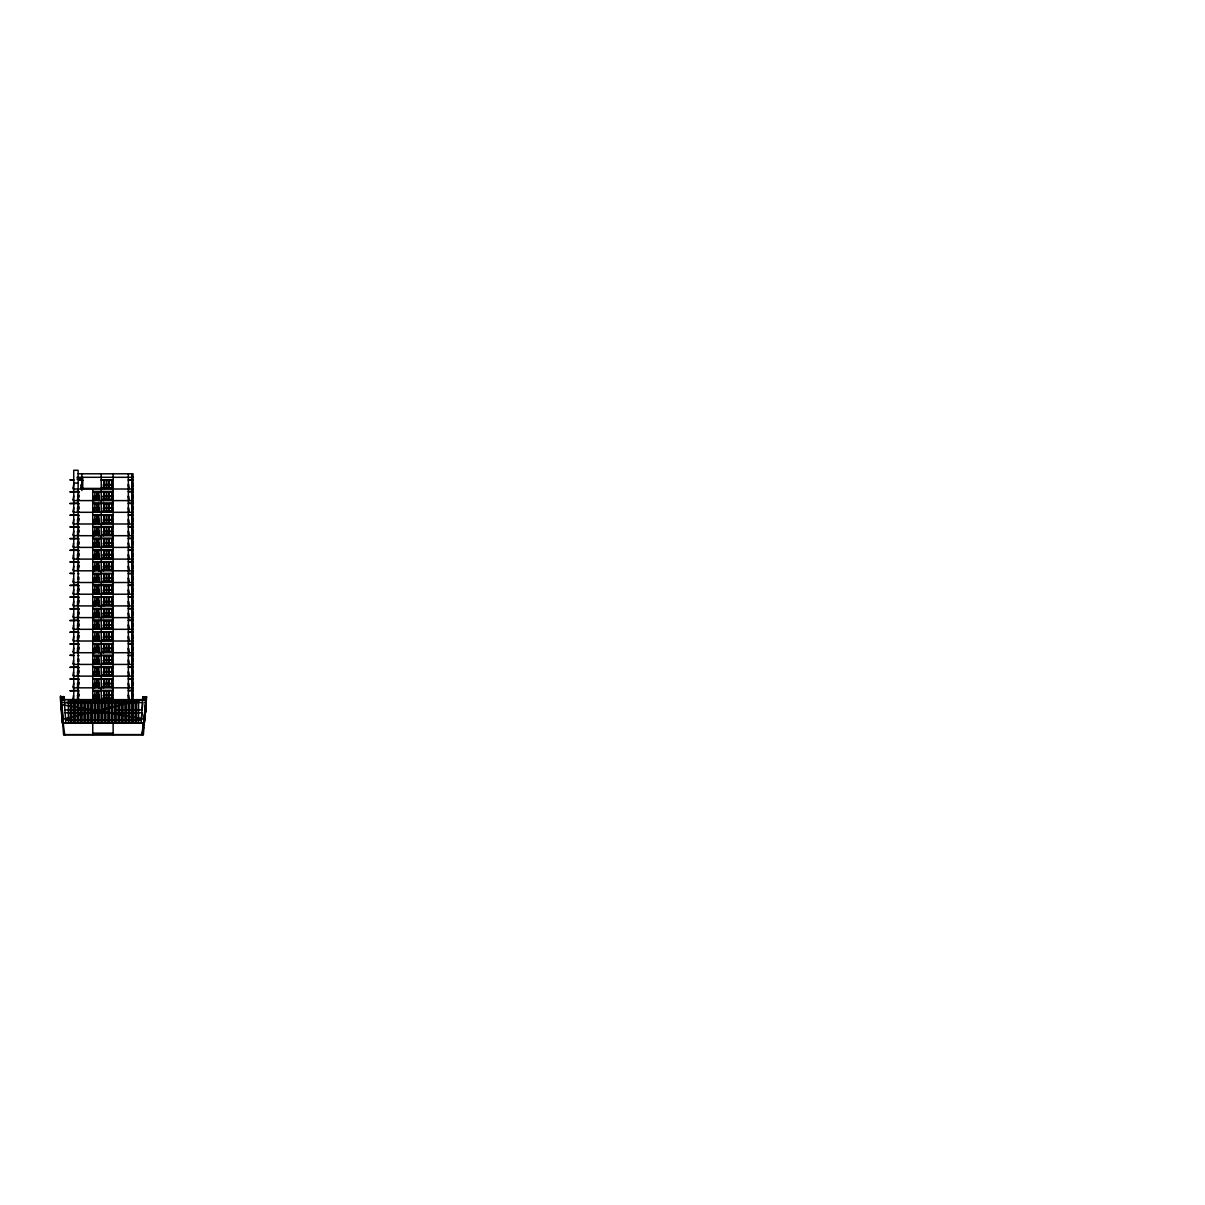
<?xml version="1.0" encoding="UTF-8"?>
<svg xmlns="http://www.w3.org/2000/svg" width="1205" height="1205" viewBox="0 0 1205 1205"><rect width="100%" height="100%" fill="white"/><g stroke="black" fill="none" stroke-linecap="round" stroke-linejoin="round"><path stroke-width="1.5" d="M146.151 699.668L144.766 719.566L146.151 699.668L61.35 699.623L61.35 696.716L64.031 696.716L65.853 723.075L62.299 723.105L60.25 696.897L64.031 696.716L64.031 699.668L66.049 699.623M61.952 696.716C63.112 700.647 58.789 699.608 64.031 699.533M63.172 723.075L61.35 696.746M64.257 702.575L135.246 702.44M65.055 712.818L141.949 712.788L141.347 720.123L65.627 720.033L141.347 720.033M64.829 709.911L103.494 709.881L86.926 709.775M142.175 709.911L142.732 702.53L64.257 702.53M142.868 696.701L141.136 723.075L144.314 723.075L146.603 696.746L142.868 696.746L146.377 696.746L144.133 724.988M60.566 695.827L63.594 734.719L142.28 734.628L146.377 696.746L143.832 723.03L62.69 723.075M145.052 699.623L145.052 696.716M145.368 712.938C147.959 710.589 143.561 697.966 146.347 699.668L144.826 719.189L61.756 704.654L63.052 719.189L146.227 698.689L143.38 734.719L63.594 734.628L64.709 734.553M143.38 734.719L142.28 734.553L143.184 722.94L144.314 723.075L143.199 723.03M142.28 734.553L143.154 723.437M143.184 723.03L144.314 723.075L138.439 722.94M145.172 712.923L145.428 709.911M143.967 721.223L144.615 714.023M145.142 708.013L146.151 696.716M144.57 719.551L144.977 709.881M61.741 711.01L61.801 711.793M96.822 710.89L146.227 698.719M62.946 720.123L62.268 720.153M63.172 723.075L64.709 734.628M78.129 473.791L133.017 473.791L133.017 699.533M76.969 477.3L133.017 477.3M77.045 478.957L81.835 478.957M77.436 479.349L81.835 479.349M73.731 479.831L69.83 479.831L73.731 480.223M101.235 479.831L113.134 479.831M128.348 479.831L133.017 479.831M79.138 480.223L82.708 480.223M101.235 480.223L113.134 480.223M128.348 480.223L133.017 480.223M81.835 480.418L82.708 480.418M73.731 483.1L78.129 483.1M132.143 483.732L133.017 483.732M73.731 484.32L73.144 488.025M103.705 484.32L103.178 489.004M112.02 484.32L112.547 489.004M81.247 484.515L81.247 488.025M103.705 484.515L112.02 484.515M128.348 484.515L128.935 489.004M103.178 484.907L112.547 484.907M132.143 484.907L133.017 484.907M132.143 486.082L133.017 486.082M73.445 487.633L73.144 489.004L133.017 489.004M81.533 487.633L81.247 489.004M103.178 487.633L112.547 487.633M103.178 488.025L112.02 488.025M81.835 488.221L82.708 488.221M81.247 488.417L102.109 488.417M103.178 488.417L112.02 488.417M78.129 491.429L69.83 491.821L79.003 491.821M92.755 491.429L113.134 491.429M128.348 491.429L133.017 491.429M92.755 491.821L113.134 491.821M128.348 491.821L133.017 491.821M78.129 492.017L79.003 492.017M95.044 492.017L98.449 492.017L98.449 499.819L95.044 499.819M78.129 495.33L79.003 495.33M132.143 495.33L133.017 495.33M73.731 495.918L73.144 499.623M78.129 495.918L77.542 500.602M128.348 496.114L128.935 500.602M77.542 496.505L79.003 496.505M94.261 496.505L99.232 496.505M103.178 496.505L112.547 496.505M132.143 496.505L133.017 496.505M78.129 497.665L79.003 497.665M132.143 497.665L133.017 497.665M73.445 499.232L73.144 500.602L133.017 500.602M94.261 499.232L99.232 499.232M103.178 499.232L112.547 499.232M77.542 499.623L77.933 496.114M94.261 499.623L98.961 499.623M103.178 499.623L112.02 499.623M78.129 499.819L79.003 499.819M77.542 500.015L79.003 500.015M94.261 500.015L99.232 500.015M103.178 500.015L112.02 500.015M78.129 503.133L69.83 503.524L79.003 503.524M92.755 503.133L113.134 503.133M128.348 503.133L133.017 503.133M92.755 503.524L113.134 503.524M128.348 503.524L133.017 503.524M78.129 503.72L79.003 503.72M95.044 503.72L98.449 503.72L98.449 511.523M78.129 507.034L79.003 507.034M132.143 507.034L133.017 507.034M73.731 507.621L73.144 511.327M78.129 507.621L77.542 512.306M103.705 507.621L103.178 512.306M112.02 507.621L112.547 512.306M77.542 507.817L77.542 511.327M94.532 507.817L98.961 507.817M103.705 507.817L112.02 507.817M128.348 507.817L128.935 512.306M77.542 508.209L79.003 508.209M94.261 508.209L99.232 508.209M103.178 508.209L112.547 508.209M132.143 508.209L133.017 508.209M78.129 509.369L79.003 509.369M132.143 509.369L133.017 509.369M73.445 510.935L73.144 512.306L133.017 512.306M94.261 510.935L99.232 510.935M103.178 510.935L112.547 510.935M94.261 511.327L98.961 511.327M103.178 511.327L112.02 511.327M77.542 511.718L79.003 511.718M94.261 511.718L99.232 511.718M103.178 511.718L112.02 511.718M78.129 514.836L69.83 515.228L79.003 515.228M92.755 514.836L113.134 514.836M128.348 514.836L133.017 514.836M92.755 515.228L113.134 515.228M128.348 515.228L133.017 515.228M78.129 515.424L79.003 515.424M95.044 515.424L98.449 515.424L98.449 523.226M78.129 518.737L79.003 518.737M132.143 518.737L133.017 518.737M73.731 519.325L73.144 523.03M78.129 519.325L77.542 523.994M103.705 519.325L103.178 523.994M112.02 519.325L112.547 523.994M77.542 519.521L77.542 523.03M94.532 519.521L98.961 519.521M103.705 519.521L112.02 519.521M128.348 519.521L128.935 523.994M77.542 519.897L79.003 519.897M94.261 519.897L99.232 519.897M103.178 519.897L112.547 519.897M132.143 519.897L133.017 519.897M78.129 521.072L79.003 521.072M132.143 521.072L133.017 521.072M73.445 522.639L73.144 523.994L133.017 523.994M94.261 522.639L99.232 522.639M103.178 522.639L112.547 522.639M94.261 523.03L98.961 523.03M103.178 523.03L112.02 523.03M77.542 523.422L79.003 523.422M94.261 523.422L99.232 523.422M103.178 523.422L112.02 523.422M78.129 526.54L69.83 526.931L79.003 526.931M92.755 526.54L113.134 526.54M128.348 526.54L133.017 526.54M92.755 526.931L113.134 526.931M128.348 526.931L133.017 526.931M78.129 527.127L79.003 527.127M95.044 527.127L98.449 527.127L98.449 534.93L95.044 534.93M78.129 530.441L79.003 530.441M132.143 530.441L133.017 530.441M73.731 531.028L73.144 534.734M78.129 531.028L77.542 535.698M103.705 531.028L103.178 535.698M112.02 531.028L112.547 535.698M77.542 531.209L77.542 534.734M94.532 531.209L98.961 531.209M103.705 531.209L112.02 531.209M128.348 531.209L128.935 535.698M77.542 531.601L79.003 531.601M94.261 531.601L99.232 531.601M103.178 531.601L112.547 531.601M132.143 531.601L133.017 531.601M78.129 532.776L79.003 532.776M132.143 532.776L133.017 532.776M73.445 534.342L73.144 535.698L133.017 535.698M94.261 534.342L99.232 534.342M103.178 534.342L112.547 534.342M94.261 534.734L98.961 534.734M103.178 534.734L112.02 534.734M77.542 535.11L79.003 535.11M94.261 535.11L99.232 535.11M103.178 535.11L112.02 535.11M78.129 538.243L69.83 538.635L79.003 538.816M92.755 538.243L113.134 538.243M128.348 538.243L133.017 538.243M92.755 538.635L113.134 538.635M128.348 538.635L133.017 538.635M78.129 542.145L79.003 542.145M132.143 542.145L133.017 542.145M78.129 542.717L77.542 547.401M103.705 542.717L103.178 547.401M112.02 542.717L112.547 547.401M77.542 542.913L77.542 546.422M94.532 542.913L98.961 542.913M103.705 542.913L112.02 542.913M128.348 542.913L128.935 547.401M77.542 543.304L79.003 543.304M94.261 543.304L99.232 543.304M103.178 543.304L112.547 543.304M132.143 543.304L133.017 543.304M78.129 544.479L79.003 544.479M132.143 544.479L133.017 544.479M73.445 546.046L73.144 547.401L133.017 547.401M94.261 546.046L99.232 546.046M103.178 546.046L112.547 546.046M73.144 546.422L73.445 543.304M94.261 546.422L98.961 546.422M103.178 546.422L112.02 546.422M77.542 546.814L79.003 546.814M94.261 546.814L99.232 546.814M103.178 546.814L112.02 546.814M78.129 549.947L69.83 550.324L79.003 550.324M92.755 549.947L113.134 549.947M128.348 549.947L133.017 549.947M92.755 550.324L113.134 550.324M128.348 550.324L133.017 550.324M78.129 550.519L79.003 550.519M95.044 550.519L98.449 550.519L98.449 558.322L95.044 558.322M78.129 553.833L79.003 553.833M132.143 553.833L133.017 553.833M128.348 554.616L128.935 559.105M77.542 555.008L79.003 555.008M94.261 555.008L99.232 555.008M103.178 555.008L112.547 555.008M132.143 555.008L133.017 555.008M78.129 556.183L79.003 556.183M132.143 556.183L133.017 556.183M73.445 557.734L73.144 559.105L133.017 559.105M94.261 557.734L99.232 557.734M103.178 557.734L112.547 557.734M73.144 558.126L73.249 555.008M77.542 558.126L77.933 554.616M94.261 558.126L98.961 558.126M103.178 558.126L112.02 558.126M77.542 558.518L79.003 558.518M94.261 558.518L99.232 558.518M103.178 558.518L112.02 558.518M78.129 561.635L69.83 562.027L79.003 562.027M92.755 561.635L113.134 561.635M128.348 561.635L133.017 561.635M92.755 562.027L113.134 562.027M128.348 562.027L133.017 562.027M78.129 562.223L79.003 562.223M95.044 562.223L98.449 562.223L98.449 570.025L95.044 570.025M78.129 565.537L79.003 565.537M132.143 565.537L133.017 565.537M73.731 566.124L73.144 569.829M78.129 566.124L77.542 570.808M103.705 566.124L103.178 570.808M112.02 566.124L112.547 570.808M77.542 566.32L77.542 569.829M94.532 566.32L98.961 566.32M103.705 566.32L112.02 566.32M128.348 566.32L128.935 570.808M77.542 566.712L79.003 566.712M94.261 566.712L99.232 566.712M103.178 566.712L112.547 566.712M132.143 566.712L133.017 566.712M78.129 567.886L79.003 567.886M132.143 567.886L133.017 567.886M73.445 569.438L73.144 570.808L133.017 570.808M94.261 569.438L99.232 569.438M103.178 569.438L112.547 569.438M94.261 569.829L98.961 569.829M103.178 569.829L112.02 569.829M77.542 570.221L79.003 570.221M94.261 570.221L99.232 570.221M103.178 570.221L112.02 570.221M73.731 573.339L69.83 573.339L73.731 573.731M92.755 573.339L113.134 573.339M128.348 573.339L133.017 573.339M78.129 573.731L79.003 573.731M92.755 573.731L113.134 573.731M128.348 573.731L133.017 573.731M78.129 577.24L79.003 577.24M132.143 577.24L133.017 577.24M103.705 577.828L103.178 582.512M112.02 577.828L112.547 582.512M94.532 578.023L98.961 578.023M103.705 578.023L112.02 578.023M128.348 578.023L128.935 582.512M78.129 578.415L79.003 578.415M94.261 578.415L99.232 578.415M103.178 578.415L112.547 578.415M132.143 578.415L133.017 578.415M78.129 579.59L79.003 579.59M132.143 579.59L133.017 579.59M73.445 581.141L73.144 582.512L133.017 582.512M94.261 581.141L99.232 581.141M103.178 581.141L112.547 581.141M73.144 581.533L73.445 578.415M94.261 581.533L98.961 581.533M103.178 581.533L112.02 581.533M78.129 581.925L79.003 581.925M94.261 581.925L99.232 581.925M103.178 581.925L112.02 581.925M78.129 585.043L69.83 585.434L79.003 585.434M92.755 585.043L113.134 585.043M128.348 585.043L133.017 585.043M92.755 585.434L113.134 585.434M128.348 585.434L133.017 585.434M78.129 585.63L79.003 585.63M95.044 585.63L98.449 585.63L98.449 593.432L95.044 593.432M78.129 588.944L79.003 588.944M132.143 588.944L133.017 588.944M73.731 589.531L73.144 593.237M78.129 589.531L77.542 594.216M103.705 589.531L103.178 594.216M112.02 589.531L112.547 594.216M77.542 589.727L77.542 593.237M94.532 589.727L98.961 589.727M103.705 589.727L112.02 589.727M128.348 589.727L128.935 594.216M77.542 590.119L79.003 590.119M94.261 590.119L99.232 590.119M103.178 590.119L112.547 590.119M132.143 590.119L133.017 590.119M78.129 591.293L79.003 591.293M132.143 591.293L133.017 591.293M73.445 592.845L73.144 594.216L133.017 594.216M94.261 592.845L99.232 592.845M103.178 592.845L112.547 592.845M94.261 593.237L98.961 593.237M103.178 593.237L112.02 593.237M77.542 593.628L79.003 593.628M94.261 593.628L99.232 593.628M103.178 593.628L112.02 593.628M78.129 596.746L69.83 597.138L79.003 597.138M92.755 596.746L113.134 596.746M128.348 596.746L133.017 596.746M92.755 597.138L113.134 597.138M128.348 597.138L133.017 597.138M78.129 597.334L79.003 597.334M95.044 597.334L98.449 597.334L98.449 605.136M78.129 600.647L79.003 600.647M132.143 600.647L133.017 600.647M73.731 601.235L73.144 604.94M78.129 601.235L77.542 605.919M103.705 601.235L103.178 605.919M112.02 601.235L112.547 605.919M77.542 601.431L77.542 604.94M94.532 601.431L98.961 601.431M103.705 601.431L112.02 601.431M128.348 601.431L128.935 605.919M77.542 601.822L79.003 601.822M94.261 601.822L99.232 601.822M103.178 601.822L112.547 601.822M132.143 601.822L133.017 601.822M78.129 602.982L79.003 602.982M132.143 602.982L133.017 602.982M73.445 604.549L73.144 605.919L133.017 605.919M94.261 604.549L99.232 604.549M103.178 604.549L112.547 604.549M94.261 604.94L98.961 604.94M103.178 604.94L112.02 604.94M77.542 605.332L79.003 605.332M94.261 605.332L99.232 605.332M103.178 605.332L112.02 605.332M78.129 608.45L69.83 608.841L79.003 608.841M92.755 608.45L113.134 608.45M128.348 608.45L133.017 608.45M92.755 608.841L113.134 608.841M128.348 608.841L133.017 608.841M78.129 609.037L79.003 609.037M95.044 609.037L98.449 609.037L98.449 616.84L95.044 616.84M78.129 612.351L79.003 612.351M132.143 612.351L133.017 612.351M78.129 612.938L77.542 617.623M128.348 613.134L128.935 617.623M77.542 613.526L79.003 613.526M94.261 613.526L99.232 613.526M103.178 613.526L112.547 613.526M132.143 613.526L133.017 613.526M78.129 614.686L79.003 614.686M132.143 614.686L133.017 614.686M73.445 616.252L73.144 617.623L133.017 617.623M94.261 616.252L99.232 616.252M103.178 616.252L112.547 616.252M73.144 616.644L73.445 613.526M77.542 616.644L77.933 613.134M94.261 616.644L98.961 616.644M103.178 616.644L112.02 616.644M77.542 617.035L79.003 617.035M94.261 617.035L99.232 617.035M103.178 617.035L112.02 617.035M78.129 620.153L69.83 620.545L79.003 620.545M92.755 620.153L113.134 620.153M128.348 620.153L133.017 620.153M92.755 620.545L113.134 620.545M128.348 620.545L133.017 620.545M78.129 620.741L79.003 620.741M95.044 620.741L98.449 620.741L98.449 628.543L95.044 628.543M78.129 624.054L79.003 624.054M132.143 624.054L133.017 624.054M78.129 624.642L77.542 629.311M103.705 624.642L103.178 629.311M112.02 624.642L112.547 629.311M77.542 624.838L77.542 628.347M94.532 624.838L98.961 624.838M103.705 624.838L112.02 624.838M128.348 624.838L128.935 629.311M77.542 625.229L79.003 625.229M94.261 625.229L99.232 625.229M103.178 625.229L112.547 625.229M132.143 625.229L133.017 625.229M78.129 626.389L79.003 626.389M132.143 626.389L133.017 626.389M73.445 627.956L73.144 629.311L133.017 629.311M94.261 627.956L99.232 627.956M103.178 627.956L112.547 627.956M73.144 628.347L73.445 625.229M94.261 628.347L98.961 628.347M103.178 628.347L112.02 628.347M78.129 628.543L79.003 628.543M77.542 628.739L79.003 628.739M94.261 628.739L99.232 628.739M103.178 628.739L112.02 628.739M78.129 631.857L69.83 632.248L79.003 632.248M92.755 631.857L113.134 631.857M128.348 631.857L133.017 631.857M92.755 632.248L113.134 632.248M128.348 632.248L133.017 632.248M78.129 635.758L79.003 635.758M132.143 635.758L133.017 635.758M73.731 636.345L73.144 640.051M78.129 636.345L77.542 641.015M103.705 636.345L103.178 641.015M112.02 636.345L112.547 641.015M77.542 636.541L77.542 640.051M94.532 636.541L98.961 636.541M103.705 636.541L112.02 636.541M128.348 636.541L128.935 641.015M77.542 636.918L79.003 636.918M94.261 636.918L99.232 636.918M103.178 636.918L112.547 636.918M132.143 636.918L133.017 636.918M78.129 638.093L79.003 638.093M132.143 638.093L133.017 638.093M73.445 639.659L73.144 641.015L133.017 641.015M94.261 639.659L99.232 639.659M103.178 639.659L112.547 639.659M94.261 640.051L98.961 640.051M103.178 640.051L112.02 640.051M77.542 640.427L79.003 640.427M94.261 640.427L99.232 640.427M103.178 640.427L112.02 640.427M78.129 643.56L69.83 643.952L79.003 643.952M92.755 643.56L113.134 643.56M128.348 643.56L133.017 643.56M92.755 643.952L113.134 643.952M128.348 643.952L133.017 643.952M78.129 644.133L79.003 644.133M95.044 644.133L98.449 644.133L98.449 651.935L95.044 651.935M78.129 647.462L79.003 647.462M132.143 647.462L133.017 647.462M73.731 648.034L73.144 651.739M128.348 648.23L128.935 652.718M77.542 648.621L79.003 648.621M94.261 648.621L99.232 648.621M103.178 648.621L112.547 648.621M132.143 648.621L133.017 648.621M78.129 649.796L79.003 649.796M132.143 649.796L133.017 649.796M73.445 651.363L73.144 652.718L133.017 652.718M94.261 651.363L99.232 651.363M103.178 651.363L112.547 651.363M77.542 651.739L77.933 648.23M94.261 651.739L98.961 651.739M103.178 651.739L112.02 651.739M77.542 652.131L79.003 652.131M94.261 652.131L99.232 652.131M103.178 652.131L112.02 652.131M73.731 655.264L69.83 655.264L73.731 655.64M92.755 655.264L113.134 655.264M128.348 655.264L133.017 655.264M78.129 655.64L79.003 655.64M92.755 655.64L113.134 655.64M128.348 655.64L133.017 655.64M95.044 655.836L98.449 655.836L98.449 663.639M78.129 659.165L79.003 659.165M132.143 659.165L133.017 659.165M103.705 659.738L103.178 664.422M112.02 659.738L112.547 664.422M94.532 659.933L98.961 659.933M103.705 659.933L112.02 659.933M128.348 659.933L128.935 664.422M78.129 660.325L79.003 660.325M94.261 660.325L99.232 660.325M103.178 660.325L112.547 660.325M132.143 660.325L133.017 660.325M78.129 661.5L79.003 661.5M132.143 661.5L133.017 661.5M73.445 663.051L73.144 664.422L133.017 664.422M94.261 663.051L99.232 663.051M103.178 663.051L112.547 663.051M73.144 663.443L73.445 660.325M94.261 663.443L98.961 663.443M103.178 663.443L112.02 663.443M78.129 663.835L79.003 663.835M94.261 663.835L99.232 663.835M103.178 663.835L112.02 663.835M78.129 666.952L69.83 667.344L79.003 667.344M92.755 666.952L113.134 666.952M128.348 666.952L133.017 666.952M92.755 667.344L113.134 667.344M128.348 667.344L133.017 667.344M78.129 667.54L79.003 667.54M95.044 667.54L98.449 667.54L98.449 675.342M78.129 670.854L79.003 670.854M132.143 670.854L133.017 670.854M78.129 671.441L77.542 676.125M103.705 671.441L103.178 676.125M112.02 671.441L112.547 676.125M77.542 671.637L77.542 675.146M94.532 671.637L98.961 671.637M103.705 671.637L112.02 671.637M128.348 671.637L128.935 676.125M77.542 672.029L79.003 672.029M94.261 672.029L99.232 672.029M103.178 672.029L112.547 672.029M132.143 672.029L133.017 672.029M78.129 673.203L79.003 673.203M132.143 673.203L133.017 673.203M73.445 674.755L73.144 676.125L133.017 676.125M94.261 674.755L99.232 674.755M103.178 674.755L112.547 674.755M73.144 675.146L73.445 672.029M94.261 675.146L98.961 675.146M103.178 675.146L112.02 675.146M77.542 675.538L79.003 675.538M94.261 675.538L99.232 675.538M103.178 675.538L112.02 675.538M78.129 678.656L69.83 679.048L79.003 679.048M92.755 678.656L113.134 678.656M128.348 678.656L133.017 678.656M92.755 679.048L113.134 679.048M128.348 679.048L133.017 679.048M78.129 679.243L79.003 679.243M95.044 679.243L98.449 679.243L98.449 687.046L95.044 687.046M78.129 682.557L79.003 682.557M132.143 682.557L133.017 682.557M73.731 683.145L73.144 686.85M78.129 683.145L77.542 687.829M103.705 683.145L103.178 687.829M112.02 683.145L112.547 687.829M77.542 683.34L77.542 686.85M94.532 683.34L98.961 683.34M103.705 683.34L112.02 683.34M128.348 683.34L128.935 687.829M77.542 683.732L79.003 683.732M94.261 683.732L99.232 683.732M103.178 683.732L112.547 683.732M132.143 683.732L133.017 683.732M78.129 684.907L79.003 684.907M132.143 684.907L133.017 684.907M73.445 686.458L73.144 687.829L133.017 687.829M94.261 686.458L99.232 686.458M103.178 686.458L112.547 686.458M94.261 686.85L98.961 686.85M103.178 686.85L112.02 686.85M77.542 687.242L79.003 687.242M94.261 687.242L99.232 687.242M103.178 687.242L112.02 687.242M78.129 690.36L69.83 690.751L79.003 690.751M92.755 690.36L113.134 690.36M128.348 690.36L133.017 690.36M92.755 690.751L113.134 690.751M128.348 690.751L133.017 690.751M78.129 694.261L79.003 694.261M132.143 694.261L133.017 694.261M78.129 694.848L77.542 699.533M103.705 694.848L103.178 699.533M112.02 694.848L112.547 699.533M77.542 695.044L77.542 698.554M94.532 695.044L98.961 695.044M103.705 695.044L112.02 695.044M128.348 695.044L128.935 699.533M77.542 695.436L79.003 695.436M94.261 695.436L99.232 695.436M103.178 695.436L112.547 695.436M132.143 695.436L133.017 695.436M78.129 696.611L79.003 696.611M132.143 696.611L133.017 696.611M73.445 698.162L73.144 699.533M94.261 698.162L99.232 698.162M103.178 698.162L112.547 698.162M73.144 698.554L73.445 695.436M94.261 698.554L98.961 698.554M103.178 698.554L112.02 698.554M77.542 698.945L79.003 698.945M94.261 698.945L99.232 698.945M103.178 698.945L112.02 698.945M140.955 699.623L146.347 699.683M116.373 709.881L142.145 709.881M92.755 733.152L113.134 733.152M142.823 727.669L143.922 727.835M146.091 702.575L144.946 702.44M79.289 480.223L78.415 479.349M60.988 703.886L62.494 723.09M138.59 699.623L138.59 723.075M136.647 699.623L136.647 723.075M135.186 699.623L135.186 723.075M133.228 699.623L133.228 723.075M132.143 473.791L132.143 699.533M131.947 473.791L131.767 723.075M129.824 699.623L129.824 723.075M128.543 484.515L128.634 488.025M128.543 496.114L128.634 499.623M128.543 507.817L128.634 511.327M128.543 519.521L128.634 523.03M128.543 531.209L128.634 534.734M128.543 542.913L128.634 546.422M128.543 554.616L128.634 558.126M128.543 566.32L128.634 569.829M128.543 578.023L128.634 581.533M128.543 589.727L128.634 593.237M128.543 601.431L128.634 604.94M128.543 613.134L128.634 616.644M128.543 624.838L128.634 628.347M128.543 636.541L128.634 640.051M128.543 648.23L128.634 651.739M128.543 659.933L128.634 663.443M128.543 671.637L128.634 675.146M128.543 683.34L128.634 686.85M128.543 695.044L128.634 698.554M128.348 473.791L128.363 723.075M126.405 699.623L126.405 723.075M124.943 699.623L124.943 723.075M123 699.623L123 723.075M121.539 699.623L121.539 723.075M119.581 699.623L119.581 723.075M118.12 699.623L118.12 723.075M116.162 699.623L116.162 723.075M114.701 699.623L114.701 723.075M113.134 473.791L113.134 699.533M113.134 722.94L113.134 734.628M112.758 699.623L112.758 723.075M112.547 500.602L112.547 495.918L103.178 495.918L103.178 500.602M112.547 559.105L112.547 554.421L103.178 554.421L103.178 559.105M112.547 617.623L112.547 612.938L103.178 612.938L103.178 617.623M112.547 652.718L112.547 648.034L103.178 648.034L103.178 652.718M111.96 480.223L111.96 489.004M111.96 491.821L111.96 500.602M111.96 503.524L111.96 512.306M111.96 515.228L111.96 523.994M111.96 526.931L111.96 535.698M111.96 538.635L111.96 547.401M111.96 550.324L111.96 559.105M111.96 562.027L111.96 570.808M111.96 573.731L111.96 582.512M111.96 585.434L111.96 594.216M111.96 597.138L111.96 605.919M111.96 608.841L111.96 617.623M111.96 620.545L111.96 629.311M111.96 632.248L111.96 641.015M111.96 643.952L111.96 652.718M111.96 655.64L111.96 664.422M111.96 667.344L111.96 676.125M111.96 679.048L111.96 687.829M111.96 690.751L111.96 699.533M111.764 511.523L111.764 503.72L103.961 503.72L103.961 511.523M111.764 523.226L111.764 515.424L103.961 515.424L103.961 523.226M111.764 538.816L111.764 546.618M111.764 573.926L111.764 581.729M111.764 605.136L111.764 597.334L103.961 597.334L103.961 605.136M111.764 632.444L111.764 640.247M111.764 663.639L111.764 655.836L103.961 655.836L103.961 663.639M111.764 675.342L111.764 667.54L103.961 667.54L103.961 675.342M111.764 690.947L111.764 698.749M111.297 699.623L111.297 723.075M109.294 480.418L109.294 488.221M109.294 492.017L109.294 499.819M109.294 503.72L109.294 511.523M109.294 515.424L109.294 523.226M109.294 527.127L109.294 534.93M109.294 538.816L109.294 546.618M109.294 550.519L109.294 558.322M109.294 562.223L109.294 570.025M109.294 573.926L109.294 581.729M109.294 585.63L109.294 593.432M109.294 597.334L109.294 605.136M109.294 609.037L109.294 616.84M109.294 620.741L109.294 628.543M109.294 632.444L109.294 640.247M109.294 644.133L109.294 651.935M109.294 655.836L109.294 663.639M109.294 667.54L109.294 675.342M109.294 679.243L109.294 687.046M109.294 690.947L109.294 698.749M109.339 699.623L109.339 723.075M109.098 480.418L109.098 488.221M109.098 492.017L109.098 499.819M109.098 503.72L109.098 511.523M109.098 515.424L109.098 523.226M109.098 527.127L109.098 534.93M109.098 538.816L109.098 546.618M109.098 550.519L109.098 558.322M109.098 562.223L109.098 570.025M109.098 573.926L109.098 581.729M109.098 585.63L109.098 593.432M109.098 597.334L109.098 605.136M109.098 609.037L109.098 616.84M109.098 620.741L109.098 628.543M109.098 632.444L109.098 640.247M109.098 644.133L109.098 651.935M109.098 655.836L109.098 663.639M109.098 667.54L109.098 675.342M109.098 679.243L109.098 687.046M109.098 690.947L109.098 698.749M107.878 699.623L107.878 723.075M106.627 480.418L106.627 488.221M106.627 492.017L106.627 499.819M106.627 503.72L106.627 511.523M106.627 515.424L106.627 523.226M106.627 527.127L106.627 534.93M106.627 538.816L106.627 546.618M106.627 550.519L106.627 558.322M106.627 562.223L106.627 570.025M106.627 573.926L106.627 581.729M106.627 585.63L106.627 593.432M106.627 597.334L106.627 605.136M106.627 609.037L106.627 616.84M106.627 620.741L106.627 628.543M106.627 632.444L106.627 640.247M106.627 644.133L106.627 651.935M106.627 655.836L106.627 663.639M106.627 667.54L106.627 675.342M106.627 679.243L106.627 687.046M106.627 690.947L106.627 698.749M106.432 480.418L106.432 488.221M106.432 492.017L106.432 499.819M106.432 503.72L106.432 511.523M106.432 515.424L106.432 523.226M106.432 527.127L106.432 534.93M106.432 538.816L106.432 546.618M106.432 550.519L106.432 558.322M106.432 562.223L106.432 570.025M106.432 573.926L106.432 581.729M106.432 585.63L106.432 593.432M106.432 597.334L106.432 605.136M106.432 609.037L106.432 616.84M106.432 620.741L106.432 628.543M106.432 632.444L106.432 640.247M106.432 644.133L106.432 651.935M106.432 655.836L106.432 663.639M106.432 667.54L106.432 675.342M106.432 679.243L106.432 687.046M106.432 690.947L106.432 698.749M105.935 699.623L105.935 723.075M104.474 699.623L104.474 723.075M103.961 538.816L103.961 546.618M103.961 573.926L103.961 581.729M103.961 632.444L103.961 640.247M103.961 690.947L103.961 698.749M103.766 480.223L103.766 489.004M103.766 491.821L103.766 500.602M103.766 503.524L103.766 512.306M103.766 515.228L103.766 523.994M103.766 526.931L103.766 535.698M103.766 538.635L103.766 547.401M103.766 550.324L103.766 559.105M103.766 562.027L103.766 570.808M103.766 573.731L103.766 582.512M103.766 585.434L103.766 594.216M103.766 597.138L103.766 605.919M103.766 608.841L103.766 617.623M103.766 620.545L103.766 629.311M103.766 632.248L103.766 641.015M103.766 643.952L103.766 652.718M103.766 655.64L103.766 664.422M103.766 667.344L103.766 676.125M103.766 679.048L103.766 687.829M103.766 690.751L103.766 699.533M102.515 699.623L102.515 723.075M101.235 473.791L101.235 699.533M101.054 699.623L101.054 723.075M99.232 500.602L99.232 495.918L94.261 495.918L94.261 500.602M99.232 512.306L99.232 507.621L98.961 511.718M99.232 523.994L99.232 519.325L98.961 523.422M99.232 535.698L99.232 531.028L98.961 535.11M99.232 547.401L99.232 542.717L98.961 546.814M99.232 559.105L99.232 554.421L94.261 554.421L94.261 559.105M99.232 570.808L99.232 566.124L98.961 570.221M99.232 582.512L99.232 577.828L98.961 581.925M99.232 594.216L99.232 589.531L98.961 593.628M99.232 605.919L99.232 601.235L98.961 605.332M99.232 617.623L99.232 612.938L94.261 612.938L94.261 617.623M99.232 629.311L99.232 624.642L98.961 628.739M99.232 641.015L99.232 636.345L98.961 640.427M99.232 652.718L99.232 648.034L94.261 648.034L94.261 652.718M99.232 664.422L99.232 659.738L98.961 663.835M99.232 676.125L99.232 671.441L98.961 675.538M99.232 687.829L99.232 683.145L98.961 687.242M99.096 723.075L99.232 694.848L98.961 698.945M98.961 495.918L98.961 500.015M98.961 554.421L98.961 558.518M98.961 612.938L98.961 617.035M98.961 648.034L98.961 652.131M98.644 491.821L98.644 500.602M98.644 503.524L98.644 512.306M98.644 515.228L98.644 523.994M98.644 526.931L98.644 535.698M98.644 538.635L98.644 547.401M98.644 550.324L98.644 559.105M98.644 562.027L98.644 570.808M98.644 573.731L98.644 582.512M98.644 585.434L98.644 594.216M98.644 597.138L98.644 605.919M98.644 608.841L98.644 617.623M98.644 620.545L98.644 629.311M98.644 632.248L98.644 641.015M98.644 643.952L98.644 652.718M98.644 655.64L98.644 664.422M98.644 667.344L98.644 676.125M98.644 679.048L98.644 687.829M98.644 690.751L98.644 699.533M98.449 538.816L98.449 546.618M98.449 573.926L98.449 581.729M98.449 632.444L98.449 640.247M98.449 690.947L98.449 698.749M97.635 699.623L97.635 723.075M96.852 492.017L96.852 499.819M96.852 503.72L96.852 511.523M96.852 515.424L96.852 523.226M96.852 527.127L96.852 534.93M96.852 538.816L96.852 546.618M96.852 550.519L96.852 558.322M96.852 562.223L96.852 570.025M96.852 573.926L96.852 581.729M96.852 585.63L96.852 593.432M96.852 597.334L96.852 605.136M96.852 609.037L96.852 616.84M96.852 620.741L96.852 628.543M96.852 632.444L96.852 640.247M96.852 644.133L96.852 651.935M96.852 655.836L96.852 663.639M96.852 667.54L96.852 675.342M96.852 679.243L96.852 687.046M96.852 690.947L96.852 698.749M96.656 492.017L96.656 499.819M96.656 503.72L96.656 511.523M96.656 515.424L96.656 523.226M96.656 527.127L96.656 534.93M96.656 538.816L96.656 546.618M96.656 550.519L96.656 558.322M96.656 562.223L96.656 570.025M96.656 573.926L96.656 581.729M96.656 585.63L96.656 593.432M96.656 597.334L96.656 605.136M96.656 609.037L96.656 616.84M96.656 620.741L96.656 628.543M96.656 632.444L96.656 640.247M96.656 644.133L96.656 651.935M96.656 655.836L96.656 663.639M96.656 667.54L96.656 675.342M96.656 679.243L96.656 687.046M96.656 690.947L96.656 698.749M95.692 699.623L95.692 723.075M94.849 491.821L94.849 500.602M94.849 503.524L94.849 512.306M94.849 515.228L94.849 523.994M94.849 526.931L94.849 535.698M94.849 538.635L94.849 547.401M94.849 550.324L94.849 559.105M94.849 562.027L94.849 570.808M94.849 573.731L94.849 582.512M94.849 585.434L94.849 594.216M94.849 597.138L94.849 605.919M94.849 608.841L94.849 617.623M94.849 620.545L94.849 629.311M94.849 632.248L94.849 641.015M94.849 643.952L94.849 652.718M94.849 655.64L94.849 664.422M94.849 667.344L94.849 676.125M94.849 679.048L94.849 687.829M94.849 690.751L94.849 699.533M94.532 495.918L94.532 500.015M94.532 511.718L94.261 507.621L94.261 512.306M94.532 523.422L94.261 519.325L94.261 523.994M94.532 535.11L94.261 531.028L94.261 535.698M94.532 546.814L94.261 542.717L94.261 547.401M94.532 554.421L94.532 558.518M94.532 570.221L94.261 566.124L94.261 570.808M94.532 581.925L94.261 577.828L94.261 582.512M94.532 593.628L94.261 589.531L94.261 594.216M94.532 605.332L94.261 601.235L94.261 605.919M94.532 612.938L94.532 617.035M94.532 628.739L94.261 624.642L94.261 629.311M94.532 640.427L94.261 636.345L94.261 641.015M94.532 648.034L94.532 652.131M94.532 663.835L94.261 659.738L94.261 664.422M94.532 675.538L94.261 671.441L94.261 676.125M94.532 687.242L94.261 683.145L94.261 687.829M94.532 698.945L94.261 694.848L94.231 723.075M92.755 488.899L92.755 699.533M92.755 722.94L92.755 734.628M92.273 699.623L92.273 723.075M90.812 699.623L90.812 723.075M88.869 699.623L88.869 723.075M87.408 699.623L87.408 723.075M85.45 699.623L85.45 723.075M83.989 699.623L83.989 723.075M82.708 477.3L82.708 489.004M82.271 480.418L82.271 488.221M82.045 699.623L82.045 723.075M81.835 473.791L81.835 490.556M81.338 484.907L81.338 488.025M80.569 699.623L80.569 723.075M78.566 492.017L78.566 496.701M78.566 503.72L78.566 508.405M78.566 515.424L78.566 520.093M78.566 527.127L78.566 531.797M78.566 538.816L78.566 543.5M78.566 550.519L78.566 555.204M78.566 562.223L78.566 566.907M78.566 585.63L78.566 590.314M78.566 597.334L78.566 602.018M78.566 609.037L78.566 613.722M78.566 620.741L78.566 625.41M78.566 632.444L78.566 637.114M78.566 644.133L78.566 648.817M78.566 667.54L78.566 672.224M78.566 679.243L78.566 683.928M78.566 690.947L78.566 695.631M78.626 699.623L78.626 723.075M78.129 699.533L78.129 470.281L73.731 470.281L73.746 723.075M77.542 554.421L77.542 559.105M77.542 648.034L77.542 652.718M77.165 699.623L77.165 723.075M75.207 699.623L75.207 723.075M71.803 699.623L71.803 723.075M70.342 699.623L70.342 723.075M68.384 699.623L68.384 723.075M62.178 702.44L61.078 702.575L62.178 702.44M61.124 696.716L64.031 696.716L61.124 696.716M111.764 480.418L103.961 480.418L103.961 488.221L111.764 488.221L111.764 480.418M111.764 492.017L103.961 492.017L103.961 499.819L111.764 499.819L111.764 492.017M111.764 527.127L103.961 527.127L103.961 534.93L111.764 534.93L111.764 527.127M111.764 550.519L103.961 550.519L103.961 558.322L111.764 558.322L111.764 550.519M111.764 562.223L103.961 562.223L103.961 570.025L111.764 570.025L111.764 562.223M111.764 585.63L103.961 585.63L103.961 593.432L111.764 593.432L111.764 585.63M111.764 609.037L103.961 609.037L103.961 616.84L111.764 616.84L111.764 609.037M111.764 620.741L103.961 620.741L103.961 628.543L111.764 628.543L111.764 620.741M111.764 644.133L103.961 644.133L103.961 651.935L111.764 651.935L111.764 644.133M111.764 679.243L103.961 679.243L103.961 687.046L111.764 687.046L111.764 679.243"/></g></svg>
